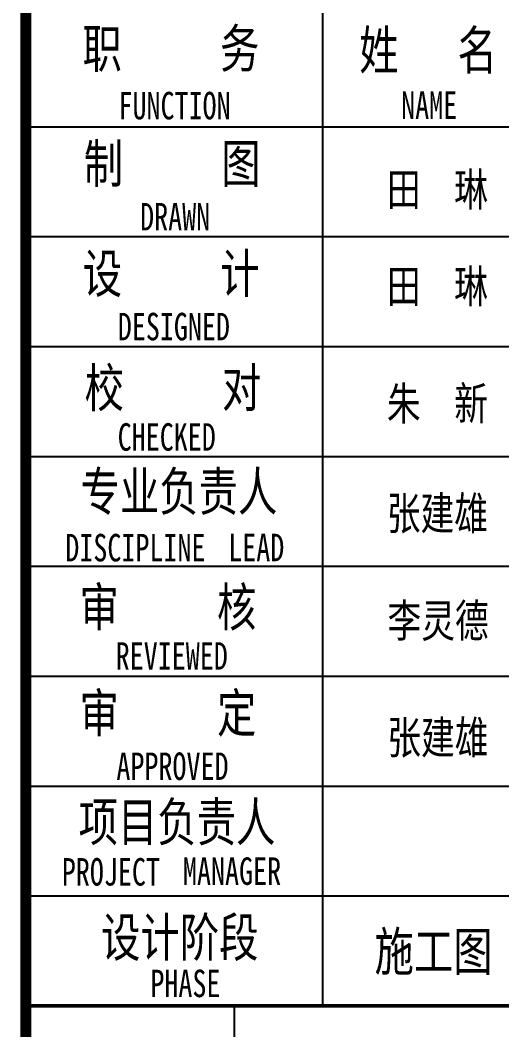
# Model space of a CAD drawing. Extents: x 30064 to 135164, y 17999 to 492668.
# Drawn here: x 105131 to 109513, y 207980 to 217168 of the extents above; entities that cross this region are included whole.
import ezdxf

# ---------------------------------------------------------------- set-up
doc = ezdxf.new("R2010")
doc.units = 0
doc.header["$LTSCALE"] = 1000
doc.header["$MEASUREMENT"] = 0
doc.layers.add('PUB_TITLE', color=7, linetype='Continuous')
doc.styles.add('-宋体', font='', dxfattribs={"width": 0.8})
doc.styles.get('-宋体').set_extended_font_data('SimSun')

msp = doc.modelspace()

# ---------------------------------------------------------------- linework, layer by layer
for p, q in [((105180.8, 197198.5), (105180.8, 254598.5)), ((107880.8, 220198.9), (107880.8, 208198.9)), ((105180.8, 216198.9), (113180.8, 216198.9)), ((105180.8, 215198.9), (113180.8, 215198.9)), ((105180.8, 214198.9), (113180.8, 214198.9)), ((105180.8, 213198.9), (113180.8, 213198.9)), ((105180.8, 212198.9), (113180.8, 212198.9)), ((105180.8, 211198.9), (113180.8, 211198.9)), ((105180.8, 210198.9), (113180.8, 210198.9)), ((105180.8, 209198.9), (113180.8, 209198.9)), ((107080.8, 201698.9), (107080.8, 208198.9))]:
    msp.add_line(p, q)
at = {"const_width": 34}
msp.add_lwpolyline([(105180.8, 208198.9), (113180.8, 208198.9)], dxfattribs=at)
at = {"layer": 'PUB_TITLE', "const_width": 100}
msp.add_lwpolyline([(105180.8, 254598.5), (113180.8, 254598.5), (113180.8, 197198.9), (105180.8, 197198.9)], close=True, dxfattribs=at)

# ---------------------------------------------------------------- texts
at = {"style": '-宋体', "width": 0.75}
for s, height, p in [('职     务', 350, (105698, 216735.5)), ('姓   名', 350, (108216, 216720.2)), ('FUNCTION', 250, (106025.1, 216265.6)), ('NAME', 250, (108597.2, 216269.4)), ('制     图', 350, (105710.3, 215688.7)), ('田  琳', 300, (108467.1, 215477.6)), ('DRAWN', 250, (106222, 215254.7)), ('设     计', 350, (105700.1, 214687.8)), ('田  琳', 300, (108467.1, 214596.9)), ('DESIGNED', 250, (106019.1, 214254.8)), ('校     对', 350, (105716.2, 213647.7)), ('朱  新', 300, (108467.1, 213530.5)), ('CHECKED', 250, (106017.7, 213250.4)), ('专业负责人', 350, (105680.1, 212704.4)), ('张建雄', 300, (108467.1, 212530.5)), ('DISCIPLINE', 250, (105541.2, 212243.1)), ('LEAD', 250, (107023.8, 212244.5)), ('审     核', 350, (105670.8, 211651.9)), ('李灵德', 300, (108473.5, 211553.4)), ('REVIEWED', 250, (105999.7, 211257.4)), ('审     定', 350, (105670.8, 210688)), ('张建雄', 300, (108471.2, 210490.6)), ('APPROVED', 250, (106006.3, 210253.9)), ('项目负责人', 350, (105662.6, 209696.9)), ('PROJECT', 250, (105509.7, 209292.9)), ('MANAGER', 250, (106612.1, 209299.4)), ('设计阶段', 350, (105866.8, 208646.9)), ('施工图', 350, (108354.9, 208518.6)), ('PHASE', 250, (106315.3, 208277.7))]:
    msp.add_text(s, height=height, dxfattribs=at).set_placement(p)

doc.saveas('drawing.dxf')
